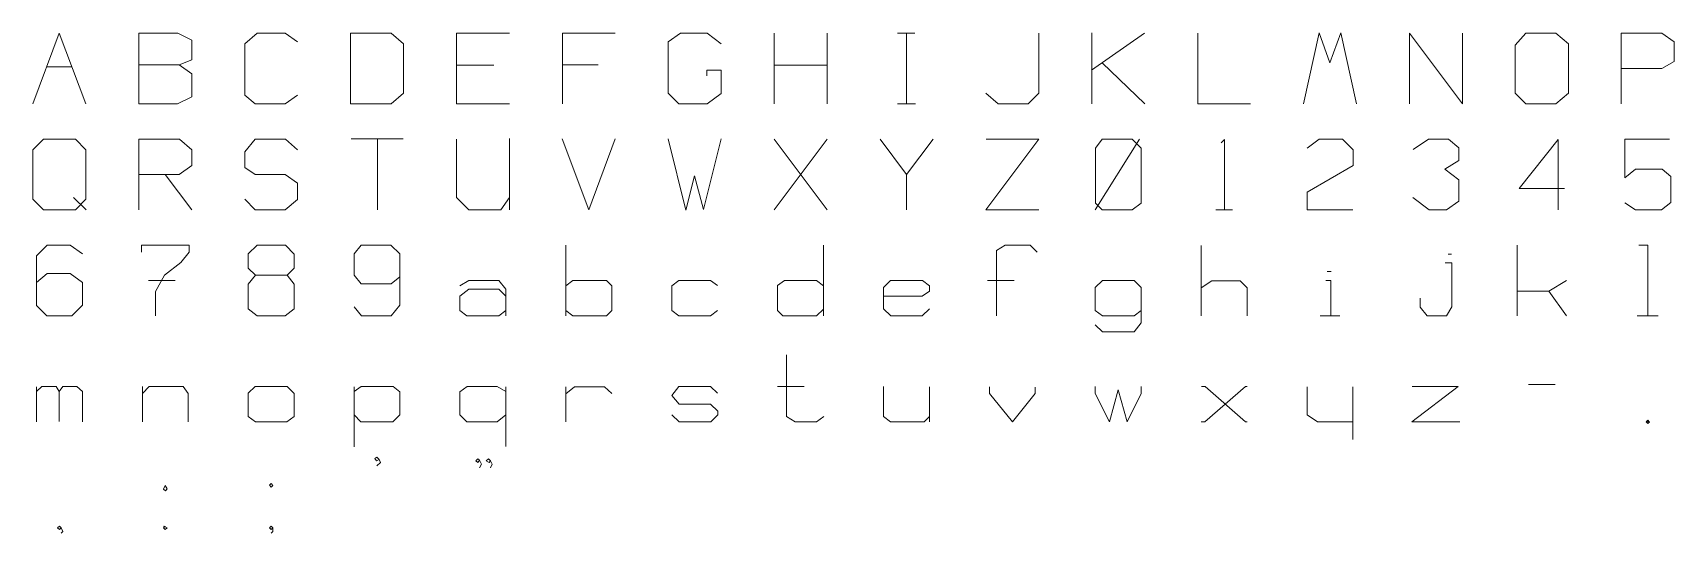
# Model space of a CAD drawing. Header units: inches. Extents: x 0.6 to 23.9, y 409.4 to 416.5.
import ezdxf

# ---------------------------------------------------------------- set-up
doc = ezdxf.new("R2010")
doc.units = ezdxf.units.IN
doc.header["$MEASUREMENT"] = 0
doc.layers.add('2', color=7, linetype='Continuous')
doc.layers.add('5', color=7, linetype='Continuous')

msp = doc.modelspace()

# ---------------------------------------------------------------- linework, layer by layer
at = {"color": 7, "linetype": 'Continuous', "lineweight": 5}
for p, q in [((0.624, 415.5), (0.999, 416.5)), ((0.999, 416.5), (1.373, 415.5)), ((2.125, 415.5), (2.125, 416.499)), ((2.125, 416.499), (2.679, 416.499)), ((2.679, 416.499), (2.875, 416.399)), ((3.625, 416.35), (3.801, 416.499)), ((3.801, 416.499), (4.2, 416.499)), ((4.2, 416.499), (4.374, 416.377)), ((5.125, 415.5), (5.125, 416.501)), ((5.125, 416.501), (5.702, 416.501)), ((5.702, 416.501), (5.875, 416.351)), ((6.626, 415.5), (6.626, 416.501)), ((6.626, 416.501), (7.378, 416.501)), ((8.128, 415.5), (8.128, 416.5)), ((8.128, 416.5), (8.872, 416.5)), ((9.624, 416.375), (9.801, 416.499)), ((9.801, 416.499), (10.176, 416.499)), ((10.176, 416.499), (10.374, 416.35)), ((11.125, 415.499), (11.125, 416.501)), ((11.875, 416.501), (11.875, 415.501)), ((12.875, 416.499), (13.119, 416.499)), ((13, 415.5), (13, 416.499)), ((14.876, 415.651), (14.876, 416.499)), ((15.623, 415.977), (16.373, 416.502)), ((15.624, 415.502), (15.624, 416.504)), ((17.125, 415.5), (17.125, 416.499)), ((18.624, 415.5), (18.848, 416.504)), ((18.848, 416.504), (18.999, 416.079)), ((18.999, 416.079), (19.151, 416.503)), ((19.376, 415.5), (19.151, 416.503)), ((20.124, 415.5), (20.124, 416.499)), ((20.876, 415.5), (20.124, 416.499)), ((20.876, 415.5), (20.876, 416.499)), ((21.624, 416.328), (21.772, 416.501)), ((21.772, 416.501), (22.201, 416.501)), ((22.201, 416.501), (22.376, 416.35)), ((23.125, 415.5), (23.125, 416.5)), ((23.125, 416.5), (23.701, 416.5)), ((23.701, 416.5), (23.875, 416.376)), ((2.875, 416.399), (2.875, 416.124)), ((3.625, 415.624), (3.625, 416.35)), ((5.875, 416.351), (5.875, 415.649)), ((8.128, 416.25), (8.128, 415.75)), ((9.624, 415.649), (9.624, 416.375)), ((21.624, 415.651), (21.624, 416.328)), ((22.376, 416.35), (22.376, 415.651)), ((23.875, 416.376), (23.875, 416.099)), ((0.821, 416.025), (1.177, 416.025)), ((2.699, 416.05), (2.124, 416.05)), ((2.875, 416.124), (2.699, 416.05)), ((2.699, 416.05), (2.875, 415.924)), ((6.625, 416.049), (7.152, 416.049)), ((8.128, 416.05), (8.63, 416.05)), ((10.174, 415.898), (10.174, 415.975)), ((10.174, 415.975), (10.376, 415.975)), ((10.376, 415.975), (10.376, 415.647)), ((11.126, 416.048), (11.875, 416.048)), ((15.771, 416.078), (16.376, 415.498)), ((23.701, 415.999), (23.124, 415.999)), ((23.875, 416.099), (23.701, 415.999)), ((2.875, 415.924), (2.875, 415.599)), ((2.875, 415.599), (2.674, 415.5)), ((3.772, 415.5), (3.625, 415.624)), ((4.2, 415.5), (4.375, 415.624)), ((5.875, 415.649), (5.699, 415.5)), ((9.774, 415.5), (9.624, 415.649)), ((10.376, 415.647), (10.176, 415.5)), ((14.124, 415.649), (14.301, 415.5)), ((14.726, 415.5), (14.876, 415.651)), ((21.774, 415.5), (21.624, 415.651)), ((22.376, 415.651), (22.199, 415.5)), ((0.624, 415.5), (0.624, 415.5)), ((2.674, 415.5), (2.125, 415.5)), ((4.2, 415.5), (3.772, 415.5)), ((5.699, 415.5), (5.125, 415.5)), ((7.374, 415.5), (6.626, 415.5)), ((10.176, 415.5), (9.774, 415.5)), ((12.872, 415.5), (13.13, 415.5)), ((14.301, 415.5), (14.726, 415.5)), ((17.875, 415.5), (17.125, 415.5)), ((22.199, 415.5), (21.774, 415.5)), ((0.626, 414.85), (0.777, 415.001)), ((0.626, 414.151), (0.626, 414.85)), ((0.777, 415.001), (1.228, 415.001)), ((1.228, 415.001), (1.376, 414.85)), ((1.376, 414.85), (1.376, 414.149)), ((2.124, 414.001), (2.124, 415.001)), ((2.124, 415.001), (2.7, 415.001)), ((2.7, 415.001), (2.874, 414.85)), ((2.874, 414.85), (2.874, 414.627)), ((3.625, 414.822), (3.775, 414.999)), ((3.625, 414.6), (3.625, 414.822)), ((3.775, 414.999), (4.202, 414.999)), ((4.202, 414.999), (4.373, 414.851)), ((5.131, 415.003), (5.869, 415.003)), ((5.506, 414), (5.506, 415.003)), ((6.625, 414.176), (6.625, 414.999)), ((7.375, 413.998), (7.375, 415.008)), ((8.124, 415.006), (8.5, 414)), ((8.5, 414), (8.874, 415.006)), ((9.625, 415.005), (9.876, 413.997)), ((10.124, 414.005), (10.375, 415.005)), ((11.125, 414), (11.875, 415.001)), ((11.875, 414), (11.126, 414.999)), ((13, 414.502), (12.626, 415.001)), ((13, 414.502), (13.376, 415.001)), ((14.125, 414), (14.875, 415)), ((14.875, 415), (14.127, 415)), ((15.673, 414), (16.3, 414.999)), ((15.676, 414.871), (15.773, 414.999)), ((15.676, 414.096), (15.676, 414.871)), ((15.773, 414.999), (16.199, 414.999)), ((16.199, 414.999), (16.324, 414.874)), ((16.324, 414.874), (16.324, 414.096)), ((17.505, 414.996), (17.456, 414.949)), ((17.505, 414), (17.505, 414.996)), ((18.846, 415.002), (18.676, 414.874)), ((19.178, 415.002), (18.846, 415.002)), ((19.327, 414.849), (19.178, 415.002)), ((19.327, 414.625), (19.327, 414.849)), ((20.393, 414.999), (20.177, 414.853)), ((20.677, 414.999), (20.393, 414.999)), ((20.826, 414.877), (20.677, 414.999)), ((20.826, 414.7), (20.826, 414.877)), ((22.23, 414.997), (21.679, 414.3)), ((22.23, 414.002), (22.23, 414.997)), ((23.177, 414.451), (23.177, 415.002)), ((23.177, 415.002), (23.807, 415.002)), ((2.874, 414.627), (2.698, 414.501)), ((3.775, 414.499), (3.625, 414.6)), ((18.676, 414.252), (19.327, 414.625)), ((20.625, 414.573), (20.826, 414.7)), ((23.326, 414.576), (23.177, 414.451)), ((23.704, 414.576), (23.326, 414.576)), ((23.826, 414.473), (23.704, 414.576)), ((2.698, 414.501), (2.125, 414.501)), ((2.5, 414.501), (2.876, 413.999)), ((4.2, 414.499), (3.775, 414.499)), ((4.375, 414.375), (4.2, 414.499)), ((4.375, 414.147), (4.375, 414.375)), ((9.876, 413.997), (9.999, 414.479)), ((9.999, 414.479), (10.124, 414.005)), ((13, 414), (13, 414.502)), ((20.826, 414.423), (20.625, 414.573)), ((20.826, 414.124), (20.826, 414.423)), ((23.826, 414.103), (23.826, 414.473)), ((0.774, 414), (0.626, 414.151)), ((1.201, 414.173), (1.379, 413.998)), ((1.376, 414.149), (1.226, 414)), ((3.625, 414.149), (3.775, 414)), ((4.2, 414), (4.375, 414.147)), ((6.8, 414), (6.625, 414.176)), ((7.252, 414), (7.375, 414.175)), ((18.676, 414), (18.676, 414.252)), ((20.174, 414.174), (20.403, 414)), ((20.652, 414), (20.826, 414.124)), ((21.679, 414.3), (22.321, 414.3)), ((1.226, 414), (0.774, 414)), ((3.775, 414), (4.2, 414)), ((6.8, 414), (7.252, 414)), ((14.125, 414), (14.875, 414)), ((15.773, 414), (15.676, 414.096)), ((16.196, 414), (15.773, 414)), ((16.324, 414.096), (16.196, 414)), ((17.38, 414), (17.62, 414)), ((19.324, 414), (18.676, 414)), ((20.403, 414), (20.652, 414)), ((23.174, 414.1), (23.326, 414)), ((23.326, 414), (23.695, 414)), ((23.695, 414), (23.826, 414.103)), ((0.675, 413.348), (0.825, 413.499)), ((0.825, 413.499), (1.154, 413.499)), ((1.154, 413.499), (1.325, 413.376)), ((2.837, 413.501), (2.163, 413.501)), ((2.163, 413.501), (2.163, 413.4)), ((2.837, 413.4), (2.837, 413.501)), ((3.675, 413.376), (3.801, 413.499)), ((3.801, 413.499), (4.202, 413.499)), ((4.202, 413.499), (4.325, 413.373)), ((5.276, 413.501), (5.175, 413.376)), ((5.697, 413.501), (5.276, 413.501)), ((5.825, 413.376), (5.697, 413.501)), ((8.175, 412.5), (8.175, 413.5)), ((11.825, 412.498), (11.825, 413.501)), ((14.274, 413.426), (14.399, 413.501)), ((14.274, 412.5), (14.274, 413.426)), ((14.399, 413.501), (14.751, 413.501)), ((14.751, 413.501), (14.85, 413.402)), ((17.175, 412.5), (17.175, 413.496)), ((21.65, 412.5), (21.65, 413.499)), ((23.5, 413.501), (23.376, 413.501)), ((23.5, 412.5), (23.5, 413.501)), ((0.675, 412.648), (0.675, 413.348)), ((2.489, 413.077), (2.722, 413.255)), ((2.722, 413.255), (2.837, 413.4)), ((3.675, 413.173), (3.675, 413.376)), ((4.325, 413.373), (4.325, 413.173)), ((5.175, 413.376), (5.175, 413.077)), ((5.825, 412.653), (5.825, 413.376)), ((20.725, 413.249), (20.629, 413.249)), ((20.674, 413.374), (20.723, 413.374)), ((20.725, 412.625), (20.725, 413.249)), ((0.675, 412.973), (0.825, 413.099)), ((0.825, 413.099), (1.151, 413.099)), ((1.151, 413.099), (1.325, 412.973)), ((1.325, 412.973), (1.325, 412.653)), ((2.262, 413.001), (2.639, 413.001)), ((2.363, 412.845), (2.489, 413.077)), ((3.776, 413.075), (3.675, 413.173)), ((3.675, 412.946), (3.776, 413.075)), ((3.776, 413.075), (4.226, 413.075)), ((4.325, 413.173), (4.226, 413.075)), ((4.226, 413.075), (4.325, 412.949)), ((4.325, 412.949), (4.325, 412.598)), ((5.175, 413.077), (5.276, 412.951)), ((5.276, 412.951), (5.702, 412.951)), ((5.702, 412.951), (5.825, 413.053)), ((6.798, 413.001), (6.675, 412.925)), ((7.224, 413.001), (6.798, 413.001)), ((7.325, 412.875), (7.224, 413.001)), ((8.274, 412.999), (8.175, 412.925)), ((8.75, 412.999), (8.274, 412.999)), ((8.825, 412.925), (8.75, 412.999)), ((9.675, 412.924), (9.775, 412.999)), ((9.775, 412.999), (10.225, 412.999)), ((10.225, 412.999), (10.325, 412.927)), ((11.175, 412.927), (11.273, 412.999)), ((11.273, 412.999), (11.726, 412.999)), ((11.726, 412.999), (11.825, 412.925)), ((12.675, 412.9), (12.775, 413.001)), ((12.775, 413.001), (13.225, 413.001)), ((13.225, 413.001), (13.325, 412.925)), ((14.15, 413.001), (14.524, 413.001)), ((15.776, 412.999), (15.675, 412.9)), ((16.226, 412.999), (15.776, 412.999)), ((16.325, 412.9), (16.226, 412.999)), ((17.175, 412.898), (17.326, 412.997)), ((17.326, 412.997), (17.725, 412.997)), ((17.725, 412.997), (17.825, 412.898)), ((19.013, 413.001), (18.94, 413.001)), ((18.961, 413.126), (19.018, 413.126)), ((19.013, 412.5), (19.013, 413.001)), ((22.101, 412.849), (22.35, 413)), ((2.363, 412.5), (2.363, 412.845)), ((3.675, 412.598), (3.675, 412.946)), ((6.675, 412.778), (6.8, 412.875)), ((6.675, 412.575), (6.675, 412.778)), ((6.8, 412.875), (7.224, 412.875)), ((7.224, 412.875), (7.325, 412.776)), ((7.325, 412.875), (7.325, 412.502)), ((8.825, 412.575), (8.825, 412.925)), ((9.675, 412.575), (9.675, 412.924)), ((11.175, 412.575), (11.175, 412.927)), ((12.675, 412.599), (12.675, 412.9)), ((13.221, 412.776), (12.675, 412.776)), ((13.325, 412.848), (13.221, 412.776)), ((13.325, 412.925), (13.325, 412.848)), ((15.675, 412.9), (15.675, 412.574)), ((16.325, 412.402), (16.325, 412.9)), ((17.825, 412.5), (17.825, 412.898)), ((20.275, 412.749), (20.275, 412.623)), ((21.65, 412.849), (22.101, 412.849)), ((22.35, 412.5), (22.101, 412.849)), ((0.822, 412.5), (0.675, 412.648)), ((1.178, 412.5), (0.822, 412.5)), ((1.325, 412.653), (1.178, 412.5)), ((3.801, 412.5), (3.675, 412.598)), ((4.197, 412.5), (3.801, 412.5)), ((4.325, 412.598), (4.197, 412.5)), ((5.175, 412.626), (5.282, 412.5)), ((5.282, 412.5), (5.699, 412.5)), ((5.699, 412.5), (5.825, 412.653)), ((6.773, 412.5), (6.675, 412.575)), ((7.224, 412.5), (6.773, 412.5)), ((7.325, 412.574), (7.224, 412.5)), ((8.274, 412.5), (8.175, 412.575)), ((8.274, 412.5), (8.752, 412.5)), ((8.752, 412.5), (8.825, 412.575)), ((9.775, 412.5), (9.675, 412.575)), ((10.225, 412.5), (9.775, 412.5)), ((10.325, 412.575), (10.225, 412.5)), ((11.248, 412.5), (11.175, 412.575)), ((11.724, 412.5), (11.248, 412.5)), ((11.825, 412.596), (11.724, 412.5)), ((12.777, 412.5), (12.675, 412.599)), ((13.223, 412.5), (12.777, 412.5)), ((13.325, 412.599), (13.223, 412.5)), ((15.675, 412.574), (15.779, 412.5)), ((15.779, 412.5), (16.227, 412.5)), ((16.227, 412.5), (16.325, 412.575)), ((18.862, 412.5), (19.138, 412.5)), ((20.275, 412.623), (20.374, 412.5)), ((20.374, 412.5), (20.651, 412.5)), ((20.651, 412.5), (20.725, 412.625)), ((23.352, 412.5), (23.648, 412.5)), ((15.675, 412.373), (15.778, 412.275)), ((15.778, 412.275), (16.227, 412.275)), ((16.227, 412.275), (16.325, 412.402)), ((11.299, 411.075), (11.299, 411.946)), ((0.675, 411.427), (0.751, 411.501)), ((0.675, 411), (0.675, 411.497)), ((0.751, 411.501), (0.952, 411.501)), ((0.952, 411.501), (0.999, 411.429)), ((0.999, 411.429), (1.049, 411.501)), ((0.999, 411.429), (0.999, 411.005)), ((1.049, 411.501), (1.247, 411.501)), ((1.247, 411.501), (1.325, 411.427)), ((1.325, 411), (1.325, 411.427)), ((2.175, 411), (2.175, 411.501)), ((2.175, 411.401), (2.274, 411.499)), ((2.274, 411.499), (2.752, 411.499)), ((2.752, 411.499), (2.825, 411.4)), ((2.825, 411), (2.825, 411.4)), ((3.675, 411.403), (3.775, 411.501)), ((3.675, 411.075), (3.675, 411.403)), ((3.775, 411.501), (4.225, 411.501)), ((4.225, 411.501), (4.325, 411.4)), ((4.325, 411.4), (4.325, 411.074)), ((5.175, 411.427), (5.276, 411.501)), ((5.175, 410.647), (5.175, 411.497)), ((5.276, 411.501), (5.726, 411.501)), ((5.726, 411.501), (5.825, 411.424)), ((5.825, 411.424), (5.825, 411.101)), ((6.675, 411.425), (6.777, 411.499)), ((6.675, 411.099), (6.675, 411.425)), ((6.777, 411.499), (7.201, 411.499)), ((7.201, 411.499), (7.325, 411.427)), ((7.325, 410.652), (7.325, 411.497)), ((8.175, 411), (8.175, 411.497)), ((8.175, 411.398), (8.299, 411.497)), ((8.299, 411.497), (8.721, 411.497)), ((8.721, 411.497), (8.825, 411.4)), ((9.677, 411.372), (9.776, 411.501)), ((9.778, 411.25), (9.677, 411.372)), ((9.776, 411.501), (10.226, 411.501)), ((10.226, 411.501), (10.325, 411.403)), ((11.173, 411.501), (11.55, 411.501)), ((12.675, 411.075), (12.675, 411.501)), ((13.325, 411), (13.325, 411.496)), ((14.175, 411.497), (14.175, 411.4)), ((14.175, 411.4), (14.501, 411)), ((14.501, 411), (14.825, 411.401)), ((14.825, 411.401), (14.825, 411.492)), ((15.675, 411.499), (15.675, 411.401)), ((15.675, 411.401), (15.875, 411)), ((15.875, 411), (15.999, 411.451)), ((15.999, 411.451), (16.125, 411)), ((16.125, 411), (16.325, 411.401)), ((16.325, 411.401), (16.325, 411.499)), ((17.23, 411.501), (17.18, 411.501)), ((17.227, 411), (17.804, 411.501)), ((17.802, 411), (17.23, 411.501)), ((17.804, 411.501), (17.824, 411.501)), ((18.675, 411.099), (18.675, 411.497)), ((19.325, 410.751), (19.325, 411.494)), ((20.161, 411), (20.814, 411.501)), ((20.814, 411.501), (20.165, 411.501)), ((21.813, 411.527), (22.187, 411.527)), ((5.271, 411), (5.175, 411.101)), ((5.825, 411.101), (5.724, 411)), ((6.774, 411), (6.675, 411.099)), ((7.325, 411.098), (7.201, 411)), ((9.674, 411.101), (9.778, 411)), ((10.226, 411.25), (9.778, 411.25)), ((10.326, 411.149), (10.226, 411.25)), ((10.229, 411), (10.326, 411.101)), ((10.326, 411.101), (10.326, 411.149)), ((18.824, 411), (18.675, 411.099)), ((3.777, 411), (3.675, 411.075)), ((4.223, 411), (3.777, 411)), ((4.325, 411.074), (4.223, 411)), ((5.724, 411), (5.271, 411)), ((7.201, 411), (6.774, 411)), ((9.778, 411), (10.229, 411)), ((11.423, 411), (11.299, 411.075)), ((11.723, 411), (11.423, 411)), ((11.827, 411.077), (11.723, 411)), ((12.774, 411), (12.675, 411.075)), ((13.251, 411), (12.774, 411)), ((13.325, 411.074), (13.251, 411)), ((17.175, 411), (17.227, 411)), ((17.825, 411), (17.802, 411)), ((19.325, 411), (18.824, 411)), ((20.839, 411), (20.161, 411)), ((2.499, 410.1), (2.477, 410.049)), ((2.477, 410.049), (2.501, 410.025)), ((2.525, 410.051), (2.499, 410.1)), ((2.501, 410.025), (2.525, 410.051)), ((3.999, 410.125), (3.975, 410.102)), ((3.975, 410.102), (3.999, 410.075)), ((4.023, 410.101), (3.999, 410.125)), ((3.999, 410.075), (4.023, 410.101)), ((2.526, 409.501), (2.474, 409.525)), ((2.499, 409.524), (2.474, 409.499)), ((2.474, 409.499), (2.499, 409.476)), ((2.499, 409.476), (2.526, 409.501)), ((4.001, 409.524), (3.975, 409.501)), ((3.975, 409.501), (3.999, 409.476)), ((3.999, 409.476), (4.025, 409.499)), ((4.025, 409.499), (4.001, 409.524)), ((4.025, 409.45), (4.025, 409.499)), ((3.999, 409.425), (4.025, 409.45))]:
    msp.add_line(p, q, dxfattribs=at)
at = {"layer": '2', "color": 7, "linetype": 'Continuous', "lineweight": 5}
msp.add_line((23.523, 411), (23.477, 411), dxfattribs=at)
at = {"layer": '5', "color": 7, "linetype": 'Continuous', "lineweight": 5}
for p, q in [((23.477, 411), (23.501, 411.025)), ((23.501, 410.975), (23.477, 411)), ((23.501, 411.025), (23.525, 410.997)), ((23.525, 410.997), (23.501, 410.975)), ((5.498, 410.5), (5.468, 410.483)), ((5.468, 410.483), (5.492, 410.45)), ((5.492, 410.45), (5.532, 410.467)), ((5.532, 410.467), (5.498, 410.5)), ((5.498, 410.375), (5.548, 410.426)), ((5.548, 410.426), (5.532, 410.467)), ((6.926, 410.477), (6.899, 410.45)), ((6.899, 410.45), (6.929, 410.426)), ((6.949, 410.456), (6.926, 410.477)), ((6.929, 410.426), (6.949, 410.456)), ((6.979, 410.402), (6.949, 410.456)), ((6.949, 410.348), (6.979, 410.402)), ((7.079, 410.477), (7.046, 410.45)), ((7.046, 410.45), (7.089, 410.426)), ((7.109, 410.446), (7.079, 410.477)), ((7.089, 410.426), (7.109, 410.446)), ((7.106, 410.348), (7.129, 410.399)), ((7.129, 410.399), (7.109, 410.446)), ((1, 409.525), (0.975, 409.5)), ((0.975, 409.5), (1, 409.475)), ((1.025, 409.5), (1, 409.525)), ((1, 409.475), (1.025, 409.5)), ((1.05, 409.449), (1.025, 409.5)), ((1.025, 409.424), (1.05, 409.449))]:
    msp.add_line(p, q, dxfattribs=at)

doc.saveas('drawing.dxf')
